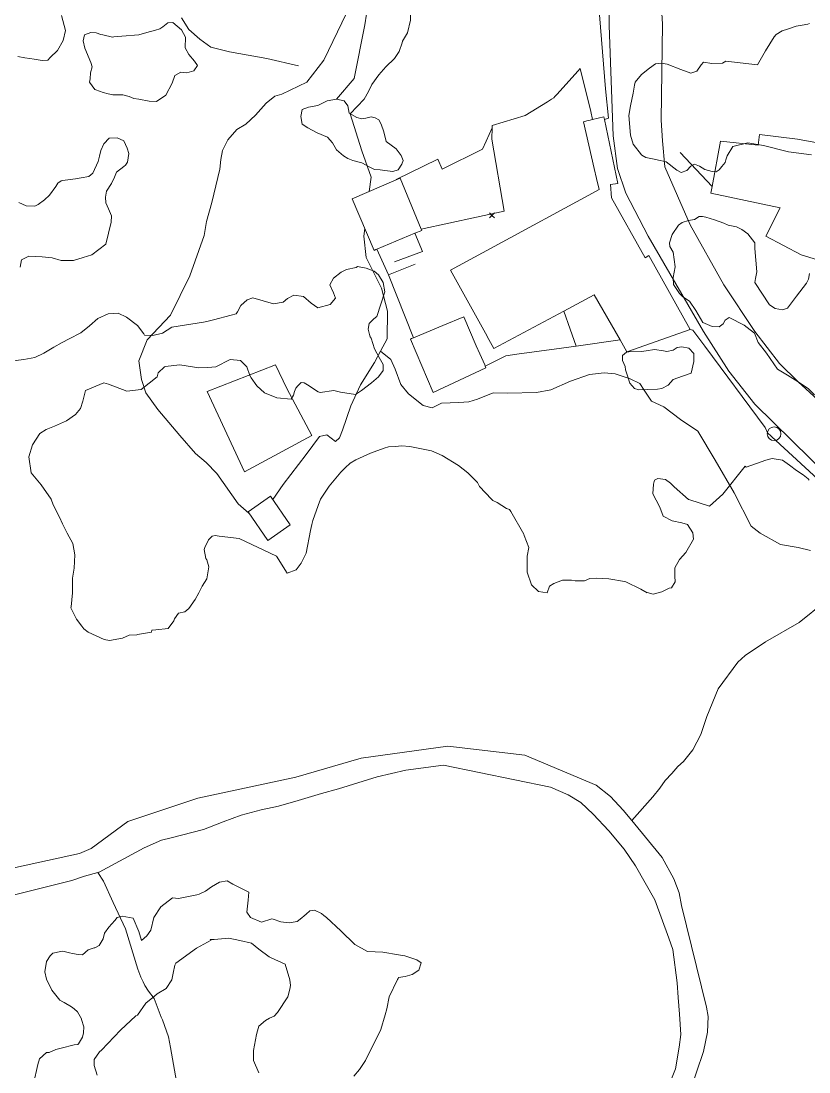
# Model space of a CAD drawing. Header units: metres. Extents: x 4652992 to 4879070, y 2074171 to 2309877.
# Drawn here: x 4654315.3 to 4654403.7, y 2307623.4 to 2307741.4 of the extents above; entities that cross this region are included whole.
import ezdxf

# ---------------------------------------------------------------- set-up
doc = ezdxf.new("R2010")
doc.units = ezdxf.units.M
doc.header["$MEASUREMENT"] = 0
doc.linetypes.add('DGN Style 3', pattern=[92.779933, 66.271381, -26.508552])
doc.layers.get('0').update_dxf_attribs({"color": 4, "lineweight": 0})
for name, color, linetype, lineweight in [('Level 1', 2, 'Continuous', 0), ('Level 18', 5, 'Continuous', 0), ('Level 2', 6, 'Continuous', 0), ('Level 20', 30, 'DGN Style 3', 0), ('Level 30', 5, 'Continuous', 0), ('Level 35', 4, 'Continuous', 0), ('Level 37', 3, 'Continuous', 0), ('Level 38', 3, 'Continuous', 0), ('Level 40', 1, 'Continuous', 0), ('Level 61', 4, 'Continuous', 0), ('Level 62', 4, 'Continuous', 0), ('Level 63', 3, 'Continuous', 0)]:
    doc.layers.add(name, color=color, linetype=linetype, lineweight=lineweight)

# ---------------------------------------------------------------- blocks, each defined once
blk = doc.blocks.new('POSTE')
at = {"color": 0, "linetype": 'ByBlock', "lineweight": -2}
blk.add_circle((0, 0), 0.770001, dxfattribs=at)
blk = doc.blocks.new('COTA')
at = {"color": 0, "linetype": 'ByBlock', "lineweight": -2, "ltscale": 10}
for p, q in [((0, 0), (-1.419522, -1.408457)), ((-1.408457, 1.419522), (0, 0)), ((1.419522, 1.408457), (0, 0)), ((0, 0), (1.408457, -1.419522))]:
    blk.add_line(p, q, dxfattribs=at)

msp = doc.modelspace()

# ---------------------------------------------------------------- linework, layer by layer
at = {"layer": 'Level 1'}
for points in [[(4654346.421694, 2307736.386294, 1346), (4654342.890322, 2307737.212282, 1344), (4654338.684695, 2307737.951113, 1342), (4654336.621279, 2307738.457278, 1341), (4654335.371096, 2307739.38373, 1340), (4654334.147097, 2307740.458132, 1339), (4654333.319521, 2307741.777285, 1338)], [(4654408.440493, 2307678.58948, 1356), (4654405.497683, 2307676.221133, 1353), (4654402.606325, 2307673.887087, 1350), (4654398.81708, 2307671.721926, 1347), (4654396.553896, 2307670.206911, 1345), (4654395.727297, 2307669.438113, 1344), (4654393.50049, 2307666.451906, 1341), (4654392.2475, 2307663.335879, 1338), (4654391.559084, 2307661.312685, 1336), (4654390.668886, 2307659.58771, 1334), (4654389.624087, 2307658.307314, 1332), (4654388.998904, 2307657.73749, 1331), (4654388.307131, 2307656.942873, 1330), (4654387.562929, 2307656.15729, 1329), (4654386.982912, 2307655.293886, 1328), (4654386.189699, 2307654.343508, 1327), (4654383.829321, 2307651.684764, 1326.209029)], [(4654333.101931, 2307620.47748, 1331.7862), (4654332.092287, 2307626.178896, 1331), (4654331.844118, 2307627.377505, 1330.75), (4654331.196718, 2307629.306277, 1330.56), (4654331.024721, 2307629.614321, 1330.56), (4654330.234499, 2307631.687929, 1330), (4654329.616518, 2307632.528933, 1329.92), (4654329.189699, 2307633.161318, 1329.76), (4654329.017275, 2307633.5553, 1329.58), (4654328.746279, 2307634.105898, 1329.48), (4654328.418886, 2307634.98511, 1329.35), (4654327.030703, 2307639.50989, 1328), (4654325.665102, 2307642.455508, 1327), (4654324.5553, 2307644.860903, 1326), (4654323.943667, 2307645.846687, 1325.6)]]:
    msp.add_polyline3d(points, dxfattribs=at)
at = {"layer": 'Level 18', "color": 30}
for points in [[(4654411.781413, 2307684.534302, 1361.727167), (4654401.813972, 2307694.302066, 1363.032879), (4654397.645828, 2307698.389508, 1363.471337), (4654394.720995, 2307702.114813, 1363.825512), (4654391.889681, 2307706.543098, 1364.301275), (4654385.670874, 2307717.253401, 1365.251061), (4654383.158167, 2307722.095009, 1365.598655), (4654382.216621, 2307724.865265, 1365.76835), (4654381.730508, 2307728.536168, 1365.909897), (4654381.286425, 2307740.918484, 1366.299183), (4654381.098231, 2307752.574391, 1366.450584), (4654380.070855, 2307759.18676, 1366.632062), (4654378.947873, 2307771.331122, 1366.891415), (4654378.676883, 2307777.801991, 1367.104785), (4654378.81658, 2307780.017333, 1367.174217), (4654379.366405, 2307782.412783, 1367.112539), (4654380.522936, 2307785.43402, 1367.060726), (4654388.250122, 2307801.584107, 1367.008522)], [(4654411.659298, 2307692.517982, 1362.3058), (4654402.501178, 2307700.889662, 1363.1878), (4654400.412581, 2307702.955491, 1363.4037), (4654397.64441, 2307706.566718, 1363.8634), (4654394.154417, 2307711.806188, 1364.5721), (4654390.374951, 2307718.519516, 1364.8774), (4654387.524513, 2307725.026567, 1365.3591), (4654387.255037, 2307727.9584, 1365.7441), (4654387.115244, 2307730.259193, 1365.8001), (4654387.2847, 2307741.0745, 1366.8023), (4654386.534776, 2307752.979247, 1366.48), (4654386.421, 2307754.7854, 1366.647), (4654386.374319, 2307755.396276, 1366.6827), (4654386.0283, 2307759.9243, 1366.8789), (4654384.9363, 2307771.7331, 1366.8331), (4654384.6848, 2307777.7385, 1366.7774), (4654384.7739, 2307779.1517, 1366.8024), (4654385.1202, 2307780.6606, 1366.7946), (4654386.0381, 2307783.0583, 1366.812), (4654393.6866, 2307799.7159, 1367.0541), (4654394.3307, 2307801.5841, 1367.1125)]]:
    msp.add_polyline3d(points, dxfattribs=at)
at = {"layer": 'Level 2'}
for points in [[(4654309.885073, 2307645.364077, 1325.4016), (4654321.868716, 2307647.983523, 1325.6), (4654323.177675, 2307648.511111, 1325.6), (4654327.289492, 2307651.569887, 1325.6), (4654335.160525, 2307654.16553, 1325.62), (4654346.133303, 2307656.554323, 1325.773), (4654353.471316, 2307658.663882, 1325.84), (4654363.176089, 2307660.020693, 1326), (4654371.81592, 2307658.997683, 1326.1257), (4654379.817873, 2307655.646731, 1326.178), (4654381.424319, 2307654.384096, 1326.178), (4654382.87488, 2307652.845705, 1326.178), (4654383.829321, 2307651.684764, 1326.209), (4654387.242678, 2307647.5329, 1326.32), (4654388.540896, 2307645.12372, 1326.32), (4654389.13489, 2307643.547732, 1326.32), (4654389.400881, 2307642.120302, 1326.32), (4654392.204104, 2307630.721682, 1326.6654), (4654392.376528, 2307629.686281, 1326.6654), (4654392.323488, 2307627.92969, 1326.6654), (4654391.880495, 2307625.739504, 1326.6654), (4654390.289919, 2307621.087282, 1326.9016)], [(4654387.999697, 2307621.915285, 1326.74), (4654388.725527, 2307623.791323, 1326.72), (4654389.149294, 2307626.243105, 1326.68), (4654389.31708, 2307627.641115, 1326.66), (4654389.194277, 2307629.94031, 1326.54), (4654389.024294, 2307631.81769, 1326.5), (4654388.908877, 2307633.443117, 1326.42), (4654388.445925, 2307637.187075, 1326.32), (4654387.984133, 2307638.448916, 1326.32), (4654386.426333, 2307642.767275, 1326.24), (4654385.31708, 2307644.689089, 1326.24), (4654384.251101, 2307646.56769, 1326.24), (4654382.982729, 2307648.468691, 1326.2), (4654381.262087, 2307650.526125, 1326.18), (4654379.486086, 2307652.387514, 1326.16), (4654378.101687, 2307653.69031, 1326.16), (4654376.683291, 2307654.551516, 1326.16), (4654374.710879, 2307655.399477, 1326.16), (4654362.689516, 2307657.871096, 1326), (4654358.478884, 2307657.308901, 1325.9), (4654355.267885, 2307656.569887, 1325.84), (4654350.939089, 2307655.220522, 1325.84), (4654349.014284, 2307654.714724, 1325.84), (4654346.411074, 2307653.909731, 1325.76), (4654344.185122, 2307653.27289, 1325.7), (4654342.266299, 2307652.886477, 1325.68), (4654339.990481, 2307652.25928, 1325.62), (4654338.00049, 2307651.507693, 1325.62), (4654335.769106, 2307650.664919, 1325.6), (4654332.158083, 2307649.727907, 1325.6), (4654331.087893, 2307649.452883, 1325.6), (4654329.145083, 2307648.588686, 1325.6), (4654324.071108, 2307645.884096, 1325.6), (4654324.040532, 2307645.875121, 1325.6), (4654323.943667, 2307645.846687, 1325.6), (4654322.444704, 2307645.406679, 1325.6), (4654321.007509, 2307644.927126, 1325.6), (4654313.224489, 2307643.006533, 1325.44)]]:
    msp.add_polyline3d(points, dxfattribs=at)
at = {"layer": 'Level 20', "linetype": 'Continuous'}
for points in [[(4654354.37884, 2307722.271557, 1360.724533), (4654354.575525, 2307723.896848, 1360.357281), (4654353.540388, 2307726.840964, 1357.357281), (4654352.24731, 2307730.999954, 1351.857281), (4654353.802774, 2307732.617158, 1351.857281), (4654354.305475, 2307733.512481, 1351.857281), (4654354.647125, 2307734.288998, 1351.857281), (4654355.46674, 2307735.359096, 1351.857281), (4654356.2391, 2307736.277761, 1351.857281), (4654357.226909, 2307737.185086, 1351.857281), (4654357.737552, 2307738.000036, 1351.857281), (4654358.063795, 2307738.939788, 1351.857281), (4654358.108864, 2307739.161819, 1351.857281), (4654358.648998, 2307740.097937, 1351.857281), (4654358.99456, 2307741.51882, 1351.857281), (4654359.079809, 2307744.382767, 1350.857281), (4654358.796536, 2307746.894327, 1350.857281), (4654357.955724, 2307748.270517, 1350.857281)], [(4654340.884561, 2307686.177869, 1351.357281), (4654339.681084, 2307687.197656, 1351.357281), (4654337.267949, 2307690.623484, 1351.357281), (4654336.073339, 2307691.860599, 1351.357281), (4654334.902219, 2307692.8584, 1350.857281), (4654333.108873, 2307694.902738, 1350.357281), (4654330.642178, 2307697.802415, 1349.357281), (4654329.32685, 2307699.66432, 1348.857281), (4654328.826774, 2307701.177898, 1348.357281), (4654328.528595, 2307703.26684, 1347.357281), (4654329.459719, 2307705.632802, 1346.857281), (4654332.076163, 2307708.38754, 1346.857281), (4654334.238407, 2307712.813899, 1347.357281), (4654335.875449, 2307717.330267, 1347.357281), (4654336.122447, 2307718.886886, 1347.357281), (4654336.725955, 2307721.051037, 1347.357281), (4654337.629121, 2307724.779266, 1347.857281), (4654337.741505, 2307725.861486, 1347.857281), (4654337.916182, 2307726.868573, 1347.857281), (4654338.516994, 2307728.072769, 1347.857281), (4654339.509727, 2307729.215068, 1347.857281), (4654340.549646, 2307729.835877, 1347.857281), (4654341.599656, 2307730.857204, 1347.857281), (4654342.802087, 2307732.179515, 1347.357281), (4654343.788075, 2307732.975876, 1347.357281), (4654344.554277, 2307733.180253, 1347.357281), (4654347.377982, 2307734.532023, 1347.357281), (4654349.282049, 2307737.0181, 1347.357281), (4654351.819708, 2307742.305656, 1347.857281)], [(4654343.545973, 2307687.686254, 1353.296595), (4654344.736591, 2307689.400927, 1354.357281), (4654347.282679, 2307692.754697, 1355.857281), (4654348.801267, 2307694.759925, 1356.857281), (4654349.616839, 2307694.969977, 1357.857281), (4654350.572133, 2307694.200742, 1357.857281), (4654351.046536, 2307694.636653, 1357.857281), (4654351.363754, 2307695.489719, 1357.857281), (4654352.300371, 2307698.225936, 1358.857281), (4654353.401186, 2307700.58475, 1359.857281), (4654354.96244, 2307703.084843, 1360.857281), (4654355.636692, 2307704.343355, 1361.569827), (4654356.381828, 2307705.734173, 1362.357281), (4654356.433084, 2307708.839646, 1362.357281), (4654355.754151, 2307711.419455, 1362.357281), (4654354.015809, 2307714.862691, 1362.357281), (4654353.772185, 2307717.25852, 1361.857281), (4654353.87414, 2307718.101018, 1361.66691)], [(4654355.636692, 2307704.343355, 1361.569827), (4654356.778332, 2307703.410711, 1361.857281), (4654357.276637, 2307702.337714, 1361.857281), (4654357.905181, 2307700.622055, 1361.857281), (4654358.766112, 2307699.574053, 1361.857281), (4654360.420538, 2307698.270432, 1361.857281), (4654361.439031, 2307698.002428, 1361.857281), (4654362.483741, 2307698.508189, 1361.857281), (4654364.406594, 2307698.606299, 1361.357281), (4654365.557602, 2307698.669095, 1361.357281), (4654366.52756, 2307698.962857, 1361.357281), (4654368.286264, 2307699.679697, 1360.857281), (4654369.900956, 2307699.617719, 1360.857281), (4654373.13389, 2307699.716864, 1360.357281), (4654374.756368, 2307700.011194, 1360.357281), (4654376.937128, 2307700.974609, 1360.357281), (4654379.073695, 2307701.719186, 1360.357281), (4654380.73979, 2307701.907238, 1360.357281), (4654381.954579, 2307701.795087, 1360.357281), (4654383.627432, 2307701.230975, 1359.357281), (4654384.73041, 2307700.718037, 1359.357281), (4654385.231116, 2307699.967041, 1359.357281), (4654386.025956, 2307698.734118, 1359.357281), (4654387.429827, 2307698.096045, 1359.357281), (4654389.299723, 2307696.6736, 1358.357281), (4654391.22583, 2307695.376666, 1358.357281), (4654393.162267, 2307692.101937, 1356.857281), (4654395.303496, 2307688.440651, 1356.857281), (4654397.230899, 2307684.691013, 1356.857281), (4654398.224199, 2307683.93747, 1356.857281), (4654400.51941, 2307682.662894, 1356.857281), (4654402.507312, 2307682.299154, 1356.857281), (4654403.878631, 2307681.960342, 1356.857281)]]:
    msp.add_polyline3d(points, dxfattribs=at)
at = {"layer": 'Level 30', "color": 1, "flags": 128}
for points, elevation in [([(4654355.13017, 2307715.749092), (4654354.916066, 2307715.659337), (4654352.450854, 2307721.436389), (4654357.379645, 2307723.571451), (4654357.379672, 2307723.571463), (4654357.836183, 2307723.769216), (4654359.15422, 2307720.591944), (4654360.211688, 2307718.042802), (4654360.247862, 2307717.955603), (4654360.269458, 2307717.903542), (4654359.506563, 2307717.583727), (4654355.217273, 2307715.785606), (4654355.13017, 2307715.749092)], 1366.429266), ([(4654345.51817, 2307684.846484), (4654343.016028, 2307683.108766), (4654340.783029, 2307686.324065), (4654343.285171, 2307688.061783), (4654345.51817, 2307684.846484)], 1354.8573)]:
    msp.add_lwpolyline(points, dxfattribs=dict(at, elevation=elevation))
at = {"layer": 'Level 30', "color": 1}
for points in [[(4654381.548552, 2307721.571335, 1369.429266), (4654385.330455, 2307714.820637, 1369.429266), (4654385.722008, 2307715.08665, 1369.429266), (4654390.363418, 2307706.782692, 1368.930139), (4654390.371541, 2307706.76816, 1368.929266), (4654383.257791, 2307704.284791, 1368.929266), (4654382.505222, 2307705.60814, 1368.981047), (4654379.624366, 2307710.673954, 1369.179266), (4654376.214652, 2307708.849075, 1369.179266), (4654368.365504, 2307704.648212, 1369.179266), (4654367.617664, 2307706.001, 1369.179266), (4654367.602196, 2307706.028981, 1369.179266), (4654363.495715, 2307713.457302, 1369.179266), (4654363.495748, 2307713.45732, 1369.179267), (4654367.97456, 2307715.885066, 1369.313684), (4654379.826372, 2307722.309359, 1369.669376), (4654380.155884, 2307722.487971, 1369.679266), (4654380.1559, 2307722.48798, 1369.679266), (4654379.876134, 2307723.71959, 1369.638818), (4654379.875649, 2307723.721727, 1369.638749), (4654379.616653, 2307724.861903, 1369.601304), (4654378.426709, 2307730.100384, 1369.429266), (4654378.426732, 2307730.100389, 1369.429266), (4654378.799471, 2307730.193444, 1369.429266), (4654379.170989, 2307730.286194, 1369.429266), (4654379.272224, 2307730.311467, 1369.429266), (4654379.427367, 2307730.350199, 1369.429266), (4654380.67989, 2307730.662892, 1369.429266), (4654380.748094, 2307730.33553, 1369.429266), (4654382.243774, 2307723.156634, 1369.429266), (4654381.435005, 2307723.055533, 1369.429266), (4654381.548552, 2307721.571335, 1369.429266)], [(4654405.056832, 2307727.675412, 1372.432691), (4654404.592231, 2307724.38259, 1373.833377), (4654406.831592, 2307724.151886, 1372.432691), (4654406.958157, 2307721.992954, 1372.432691), (4654408.087585, 2307721.918688, 1372.432691), (4654407.64954, 2307715.77661, 1371.732349), (4654406.608632, 2307714.000078, 1371.732349), (4654402.843196, 2307715.157717, 1371.732349), (4654398.854992, 2307717.247366, 1371.732349), (4654400.488721, 2307720.450645, 1373.133034), (4654392.701153, 2307722.077847, 1372.432691), (4654392.842291, 2307722.833183, 1372.432691), (4654393.796037, 2307727.937391, 1372.432691), (4654397.997671, 2307727.466235, 1372.432691), (4654398.156822, 2307728.684433, 1372.432691), (4654402.433091, 2307728.155299, 1372.432691), (4654405.056832, 2307727.675412, 1372.432691)], [(4654367.467041, 2307702.484432, 1368.429266), (4654361.54098, 2307699.71627, 1367.429266), (4654358.987326, 2307705.714374, 1367.429266), (4654359.11735, 2307705.768362, 1367.450986), (4654359.331849, 2307705.857427, 1367.486816), (4654362.640944, 2307707.23143, 1368.03958), (4654364.973781, 2307708.200071, 1368.429266), (4654366.385172, 2307704.964547, 1368.429266), (4654366.791559, 2307704.03293, 1368.429266), (4654367.327917, 2307702.803364, 1368.429266), (4654367.38791, 2307702.665834, 1368.429266), (4654367.388194, 2307702.665182, 1368.429266), (4654367.393769, 2307702.652402, 1368.429266), (4654367.467041, 2307702.484432, 1368.429266)]]:
    msp.add_polyline3d(points, dxfattribs=at)
at = {"layer": 'Level 35'}
msp.add_line((4654392.842291, 2307722.833183, 1370.818287), (4654389.244648, 2307726.666733, 1370.56), dxfattribs=at)
at = {"layer": 'Level 35', "extrusion": (-0.0684071569952364, -0.0284071019561851, 0.9972529756437332), "elevation": -382584.89314, "flags": 128}
msp.add_lwpolyline([(-346254.316293, 5169364.09361), (-346254.18115, 5169367.468753), (-346256.409146, 5169367.468753)], dxfattribs=at)
at = {"layer": 'Level 35', "flags": 128}
for points, elevation in [([(4654359.331849, 2307705.857427), (4654356.531401, 2307712.912419), (4654356.531418, 2307712.912425), (4654359.528279, 2307714.121929)], 1366.179266), ([(4654382.505222, 2307705.60814), (4654377.58741, 2307704.927766), (4654377.587394, 2307704.927764), (4654375.957788, 2307704.70231), (4654370.931671, 2307704.006952), (4654369.703545, 2307703.837042), (4654369.703521, 2307703.837039), (4654367.393773, 2307702.652404), (4654367.393769, 2307702.652402)], 1365.929266)]:
    msp.add_lwpolyline(points, dxfattribs=dict(at, elevation=elevation))
at = {"layer": 'Level 35'}
msp.add_polyline3d([(4654360.211688, 2307718.042802, 1366.207974), (4654360.211711, 2307718.042807, 1366.207977), (4654369.524749, 2307720.06194, 1367.179266), (4654368.110371, 2307728.161807, 1366.929266), (4654368.14778, 2307729.414512, 1366.929266), (4654368.147784, 2307729.414647, 1366.929266), (4654368.152766, 2307729.581486, 1366.929266), (4654368.156125, 2307729.693963, 1366.929266), (4654368.156126, 2307729.693996, 1366.929266), (4654371.881787, 2307730.799603, 1366.929266), (4654374.364613, 2307732.343792, 1367.123512), (4654374.836031, 2307732.63699, 1367.160394), (4654375.077255, 2307732.787018, 1367.179266), (4654375.07728, 2307732.787046, 1367.179277), (4654375.19307, 2307732.915712, 1367.227952), (4654375.212352, 2307732.937138, 1367.236058), (4654375.323549, 2307733.060701, 1367.282803), (4654375.412035, 2307733.159027, 1367.32), (4654377.800172, 2307735.812736, 1368.323919), (4654377.989787, 2307736.023437, 1368.403629), (4654378.050747, 2307736.091176, 1368.429256), (4654378.050772, 2307736.091204, 1368.429266), (4654379.214052, 2307731.239817, 1368.801235), (4654379.427356, 2307730.350246, 1368.869441), (4654379.427367, 2307730.350199, 1368.869444)], dxfattribs=at)
at = {"layer": 'Level 37'}
for points in [[(4654350.719743, 2307732.646542, 1351.8624), (4654352.679703, 2307734.968279, 1351.8624), (4654353.862864, 2307740.972952, 1350.9624), (4654354.436105, 2307744.610379, 1350.5624), (4654353.292347, 2307748.659387, 1350.8624), (4654353.048906, 2307753.647071, 1351.9624), (4654352.82482, 2307759.001394, 1353.2624), (4654352.922972, 2307767.077892, 1352.9624), (4654352.013634, 2307770.423436, 1352.9624), (4654349.670758, 2307776.476608, 1354.3624), (4654346.695481, 2307783.920607, 1355.3624), (4654344.708614, 2307788.000975, 1355.1624), (4654342.865265, 2307792.24554, 1354.7624), (4654335.275842, 2307794.579638, 1351.7624), (4654331.819073, 2307795.498065, 1350.6853)], [(4654380.748094, 2307730.33553, 1368.662391), (4654381.216606, 2307730.48899, 1368.662391), (4654380.884955, 2307733.778581, 1368.4293), (4654380.218564, 2307742.11059, 1367.9293), (4654380.417386, 2307751.794879, 1368.6793), (4654379.881268, 2307755.474685, 1368.6793), (4654378.806524, 2307760.167445, 1368.9293), (4654377.591585, 2307770.744849, 1369.9293), (4654377.489113, 2307779.786191, 1369.1793), (4654377.865941, 2307781.335891, 1369.1793), (4654378.341701, 2307783.375512, 1369.1793), (4654375.457455, 2307786.228339, 1366.6793), (4654373.576459, 2307788.008904, 1364.9293), (4654370.873108, 2307790.705872, 1360.7427)], [(4654345.14032, 2307700.168198, 1357.8573), (4654347.939888, 2307694.886777, 1357.8573), (4654340.367897, 2307690.814412, 1353.8573), (4654336.178394, 2307699.816873, 1353.8573), (4654343.855103, 2307702.826882, 1357.412219), (4654345.14032, 2307700.168198, 1357.8573)], [(4654398.772948, 2307695.78763, 1366.3358), (4654399.036159, 2307695.196625, 1364.6358), (4654406.070453, 2307688.698947, 1364.6358), (4654410.313223, 2307684.730202, 1363.8358), (4654415.31436, 2307678.713644, 1362.6358), (4654418.552236, 2307674.33692, 1362.6358), (4654432.991998, 2307648.226213, 1360.62), (4654436.905178, 2307643.803238, 1360.62), (4654443.828542, 2307638.395084, 1359.08), (4654459.182594, 2307630.00514, 1357.19), (4654472.582848, 2307621.998768, 1355.79), (4654487.187683, 2307610.613971, 1355.09), (4654496.125275, 2307603.150659, 1353.41), (4654502.297305, 2307596.370923, 1352.71), (4654503.485656, 2307589.365852, 1351.66), (4654503.452986, 2307577.358469, 1350.33), (4654504.564312, 2307568.066173, 1349.56), (4654507.842443, 2307561.217478, 1349), (4654515.125244, 2307553.315911, 1347.81), (4654528.448557, 2307542.756556, 1345.92), (4654536.393071, 2307534.63485, 1344.87), (4654542.86772, 2307528.677313, 1343.759126)]]:
    msp.add_polyline3d(points, dxfattribs=at)
at = {"layer": 'Level 38'}
msp.add_polyline3d([(4654390.363418, 2307706.782692, 1366.966358), (4654390.692884, 2307706.712886, 1366.935774), (4654392.03289, 2307704.916177, 1366.935774), (4654398.772948, 2307695.78763, 1366.335774)], dxfattribs=at)
at = {"layer": 'Level 40', "color": 3}
for points in [[(4654319.86503, 2307742.015325, 1337.6853), (4654320.310339, 2307740.33287, 1337.6853), (4654320.024493, 2307739.232348, 1337.1853), (4654319.396151, 2307738.092551, 1337.1853), (4654318.566853, 2307737.299429, 1336.1853), (4654318.314617, 2307736.994717, 1336.1853), (4654317.682638, 2307736.983953, 1336.1853), (4654316.787957, 2307737.13308, 1336.1853), (4654316.318959, 2307737.212531, 1336.1853), (4654315.738444, 2307737.287092, 1335.6853), (4654314.938871, 2307737.415979, 1335.6853)], [(4654323.117648, 2307735.593368, 1341.0358), (4654323.277162, 2307736.247186, 1340.6645), (4654323.139741, 2307736.768753, 1340.44), (4654322.484502, 2307738.36793, 1339.24), (4654322.293686, 2307739.19089, 1339.24), (4654322.425601, 2307739.842466, 1339.24), (4654323.161669, 2307740.123859, 1339.24), (4654323.759598, 2307740.076019, 1339.24), (4654324.261048, 2307739.904704, 1339.24), (4654324.477157, 2307739.853959, 1339.4384), (4654325.568259, 2307739.597755, 1340.44), (4654325.731139, 2307739.613493, 1340.6835), (4654326.638446, 2307739.701159, 1342.04), (4654328.53105, 2307739.87207, 1342.84), (4654329.438771, 2307740.124446, 1343.24), (4654330.383139, 2307740.397662, 1343.24), (4654330.885383, 2307740.545661, 1343.24), (4654331.220124, 2307740.741173, 1344.5358), (4654331.764766, 2307741.213981, 1344.5358), (4654332.332818, 2307741.226489, 1344.5358), (4654333.301802, 2307740.426367, 1344.5358), (4654333.777638, 2307739.598277, 1344.5358), (4654333.720695, 2307738.387507, 1344.5358), (4654334.123636, 2307737.635505, 1344.5358), (4654334.76863, 2307736.911656, 1344.5358), (4654335.09972, 2307736.414837, 1344.5358), (4654334.7036, 2307735.826034, 1344.5358), (4654333.92689, 2307735.595508, 1344.5358), (4654333.257205, 2307735.681138, 1344.5358), (4654332.565627, 2307735.307952, 1344.5358), (4654332.255362, 2307734.444726, 1344.5358), (4654331.542526, 2307733.096474, 1344.5358), (4654330.502123, 2307732.383307, 1344.5358), (4654329.695968, 2307732.417668, 1344.5358), (4654328.528083, 2307732.641408, 1344.5358), (4654327.971835, 2307732.713508, 1344.5358), (4654327.717841, 2307732.825648, 1343.5358), (4654327.449731, 2307732.948686, 1343.5358), (4654326.742667, 2307733.137578, 1343.0358), (4654325.924206, 2307733.121898, 1343.0358), (4654325.627684, 2307733.120031, 1343.0358), (4654325.101187, 2307733.230147, 1342.0358), (4654324.53351, 2307733.386136, 1342.0358), (4654323.708365, 2307733.694707, 1342.0358), (4654323.590447, 2307733.718215, 1342.0358), (4654322.984237, 2307734.556433, 1341.0358), (4654323.05909, 2307734.926182, 1341.0358), (4654323.117648, 2307735.593368, 1341.0358)], [(4654403.984285, 2307726.401595, 1386.0366), (4654401.42188, 2307726.736835, 1384.84), (4654398.608447, 2307727.433691, 1382.04), (4654396.839662, 2307727.724589, 1379.64), (4654395.161829, 2307727.305518, 1378.04), (4654394.527917, 2307726.280423, 1378.04), (4654394.388326, 2307725.835365, 1378.04), (4654394.288722, 2307725.517799, 1378.04), (4654393.943077, 2307725.07492, 1378.04), (4654393.613959, 2307724.714037, 1378.04), (4654393.277106, 2307724.481717, 1378.04), (4654392.860589, 2307724.525586, 1378.0354), (4654392.032222, 2307724.735436, 1378.0354), (4654391.406673, 2307725.119726, 1378.0354), (4654390.843484, 2307725.353845, 1378.0354), (4654390.439675, 2307725.128522, 1378.0354), (4654390.019379, 2307724.617013, 1378.0354), (4654389.377229, 2307724.402682, 1378.0354), (4654388.870438, 2307724.650437, 1378.0354), (4654387.665721, 2307725.583778, 1378.0354), (4654387.017045, 2307725.751028, 1378.0354), (4654386.1531, 2307725.923244, 1378.0354), (4654385.419999, 2307726.094896, 1378.0354), (4654384.940004, 2307726.347841, 1378.0354), (4654384.902865, 2307726.387415, 1378.0354), (4654383.998061, 2307727.574061, 1378.0354), (4654383.691492, 2307728.589431, 1378.0354), (4654383.486924, 2307730.784913, 1378.0354), (4654383.677851, 2307731.891101, 1378.0354), (4654383.963547, 2307733.307146, 1378.0354), (4654384.148207, 2307734.222406, 1378.0354), (4654384.211202, 2307734.534638, 1378.0354), (4654384.90062, 2307735.417076, 1378.0354), (4654385.818686, 2307736.113297, 1378.0354), (4654386.480875, 2307736.583398, 1378.0354), (4654387.175895, 2307736.68476, 1378.0354), (4654387.793775, 2307736.561606, 1378.0354), (4654389.343998, 2307735.979335, 1378.0354), (4654390.464001, 2307735.551259, 1378.0354), (4654391.116344, 2307735.787136, 1378.0354), (4654391.612311, 2307736.506121, 1378.0354), (4654391.8669, 2307736.785228, 1378.0354), (4654392.798408, 2307736.634115, 1378.0354), (4654393.984699, 2307736.680195, 1378.0354), (4654394.381725, 2307736.893072, 1378.0354), (4654397.930661, 2307736.471701, 1387.8402), (4654398.840048, 2307738.076171, 1389.2409), (4654399.77993, 2307739.629732, 1389.2409), (4654400.039031, 2307739.908893, 1389.2409), (4654400.707932, 2307740.303303, 1389.2409), (4654401.291929, 2307740.485561, 1389.2409), (4654402.258969, 2307740.829466, 1389.2409), (4654402.945135, 2307740.931647, 1389.2409), (4654403.561087, 2307741.045801, 1389.2409), (4654403.756453, 2307741.13902, 1387.8402)], [(4654351.501051, 2307726.274061, 1361.64), (4654350.709142, 2307726.942844, 1360.04), (4654350.242802, 2307727.734208, 1358.44), (4654349.68036, 2307728.386266, 1357.64), (4654348.518942, 2307728.839274, 1356.44), (4654347.468155, 2307729.407806, 1354.84), (4654346.839706, 2307729.823277, 1354.44), (4654346.708876, 2307730.688917, 1354.44), (4654346.864615, 2307731.459251, 1354.44), (4654347.570901, 2307731.73822, 1354.44), (4654348.600495, 2307731.914574, 1354.44), (4654349.646552, 2307732.440941, 1354.84), (4654350.719743, 2307732.646542, 1354.84), (4654351.557094, 2307732.441482, 1354.84), (4654351.974004, 2307731.902284, 1356.04), (4654352.116475, 2307731.063032, 1356.84), (4654352.964636, 2307730.591934, 1358.04), (4654353.542537, 2307730.438747, 1358.04), (4654354.011014, 2307730.4973, 1358.04), (4654354.574787, 2307730.650812, 1358.04), (4654355.050327, 2307730.556015, 1358.04), (4654355.459775, 2307730.322452, 1358.04), (4654355.700457, 2307729.818645, 1358.04), (4654356.007071, 2307728.973638, 1358.44), (4654356.284455, 2307727.88376, 1359.24), (4654357.381446, 2307727.068123, 1361.64), (4654357.948454, 2307726.312259, 1361.64), (4654358.173364, 2307725.738025, 1361.64), (4654358.019753, 2307725.352687, 1361.64), (4654357.625315, 2307724.712831, 1361.64), (4654357.020342, 2307724.53091, 1361.64), (4654356.131705, 2307724.632432, 1361.64), (4654355.614559, 2307724.697712, 1361.64), (4654354.980824, 2307724.748418, 1361.64), (4654354.427578, 2307725.009973, 1361.64), (4654353.53958, 2307725.489523, 1361.64), (4654352.534685, 2307725.765483, 1361.64), (4654351.974106, 2307725.990681, 1361.64), (4654351.501051, 2307726.274061, 1361.64)], [(4654315.074881, 2307721.034745, 1343.1853), (4654315.898543, 2307720.653926, 1343.1853), (4654316.854105, 2307720.627711, 1343.1853), (4654317.242772, 2307720.795999, 1344.1853), (4654317.936261, 2307721.35105, 1344.1853), (4654318.495275, 2307721.87461, 1345.1853), (4654319.201953, 2307722.839068, 1345.1853), (4654319.428426, 2307723.197, 1345.1853), (4654319.804978, 2307723.471813, 1345.1853), (4654319.951386, 2307723.497998, 1345.1853), (4654321.418269, 2307723.690712, 1345.1853), (4654322.053561, 2307723.817772, 1344.6853), (4654322.920961, 2307723.965679, 1344.6853), (4654323.356315, 2307724.33352, 1343.6853), (4654323.98272, 2307725.638673, 1343.6853), (4654324.102771, 2307726.231771, 1343.6853), (4654324.268788, 2307726.855858, 1343.6853), (4654324.586521, 2307727.61695, 1343.6853), (4654325.216258, 2307728.251702, 1343.6853), (4654326.094807, 2307728.307676, 1343.6853), (4654326.834029, 2307727.974629, 1343.6853), (4654327.216279, 2307727.123002, 1343.6853), (4654327.404444, 2307726.525122, 1343.6853), (4654327.243481, 2307725.568641, 1343.6853), (4654327.02677, 2307725.221234, 1343.6853), (4654326.830413, 2307725.087066, 1343.6853), (4654326.039227, 2307724.450029, 1343.6853), (4654325.787312, 2307723.897801, 1343.6853), (4654325.475329, 2307723.177466, 1343.6853), (4654324.903069, 2307722.321577, 1343.6853), (4654324.775315, 2307721.627984, 1343.6853), (4654324.834778, 2307720.984138, 1344.04), (4654325.12133, 2307720.309672, 1344.04), (4654325.460414, 2307719.523625, 1344.04), (4654325.427064, 2307718.811819, 1344.04), (4654324.814564, 2307716.343651, 1344.84), (4654323.248835, 2307715.165025, 1344.84), (4654322.301674, 2307714.856928, 1344.84), (4654321.184296, 2307714.527549, 1344.84), (4654319.801699, 2307714.527136, 1344.84), (4654318.813247, 2307714.834658, 1344.84), (4654317.675508, 2307714.951075, 1344.84), (4654316.197349, 2307715.024934, 1344.84), (4654315.375321, 2307714.594788, 1344.84), (4654315.205478, 2307713.781928, 1343.3186)], [(4654404.313993, 2307699.431493, 1370.04), (4654403.640782, 2307700.118179, 1370.04), (4654403.145698, 2307700.458036, 1370.04), (4654402.50658, 2307700.896767, 1370.04), (4654401.303251, 2307701.641517, 1370.2466), (4654400.176931, 2307702.338605, 1370.44), (4654398.952327, 2307704.12873, 1370.44), (4654398.010688, 2307705.31027, 1370.44), (4654397.600685, 2307706.385787, 1370.44), (4654396.77814, 2307707.010434, 1370.44), (4654396.417725, 2307707.284135, 1370.44), (4654394.759021, 2307708.141265, 1370.6562), (4654394.307854, 2307707.834517, 1371.7323), (4654394.081052, 2307707.43522, 1371.7323), (4654393.638721, 2307707.091386, 1371.7323), (4654392.835237, 2307707.129159, 1371.7323), (4654391.784826, 2307707.577412, 1371.7323), (4654391.018807, 2307708.924361, 1371.7323), (4654390.295458, 2307709.948313, 1371.7323), (4654389.55808, 2307710.440571, 1371.7323), (4654389.165153, 2307710.81062, 1371.7323), (4654388.504875, 2307711.825435, 1371.7323), (4654388.462191, 2307712.630066, 1371.7323), (4654388.681818, 2307713.805179, 1371.7323), (4654388.481191, 2307715.470276, 1371.7323), (4654388.10107, 2307716.103071, 1371.7323), (4654388.046717, 2307716.499177, 1371.7323), (4654388.364179, 2307717.46027, 1371.7323), (4654389.077822, 2307718.492199, 1371.7323), (4654389.462891, 2307718.807323, 1371.7323), (4654390.204116, 2307719.00121, 1371.7323), (4654390.845409, 2307719.144854, 1371.7323), (4654391.384313, 2307719.477115, 1371.7323), (4654391.744213, 2307719.457617, 1371.7323), (4654392.122382, 2307719.392795, 1371.7323), (4654392.626057, 2307719.229575, 1372.4327), (4654393.112499, 2307719.105162, 1373.133), (4654394.162916, 2307718.707668, 1373.133), (4654394.621671, 2307718.490819, 1373.133), (4654395.566546, 2307718.294392, 1373.133), (4654396.15516, 2307717.997022, 1373.133), (4654396.838849, 2307717.509911, 1373.133), (4654397.615078, 2307716.51468, 1373.133), (4654397.615998, 2307715.861548, 1373.133), (4654397.839265, 2307713.263401, 1373.133), (4654397.686046, 2307712.503022, 1373.133), (4654397.615524, 2307712.066285, 1374.5337), (4654399.291946, 2307709.54107, 1374.5337), (4654399.900758, 2307709.14531, 1375.2341), (4654400.744992, 2307708.981074, 1375.9344), (4654401.278703, 2307709.170006, 1375.9344), (4654402.296073, 2307710.52562, 1375.9344), (4654403.42406, 2307711.973653, 1375.9344), (4654403.632099, 2307712.424097, 1375.9344), (4654403.765054, 2307713.08425, 1377.3351)], [(4654314.172632, 2307703.210259, 1347.1853), (4654315.635948, 2307703.431279, 1347.1853), (4654316.86989, 2307703.650256, 1347.6853), (4654317.883018, 2307704.136806, 1349.1853), (4654319.005372, 2307704.786845, 1349.1853), (4654319.911771, 2307705.32524, 1349.1853), (4654320.723317, 2307705.735504, 1350.1853), (4654322.027494, 2307706.416348, 1350.1853), (4654322.99062, 2307707.186674, 1350.6853), (4654323.941212, 2307708.015461, 1351.6853), (4654325.074755, 2307708.531595, 1351.6853), (4654326.199987, 2307708.623105, 1351.6853), (4654327.147644, 2307708.172704, 1351.6853), (4654328.367794, 2307707.22951, 1351.6853), (4654329.093357, 2307706.290245, 1351.6853), (4654329.169355, 2307706.163471, 1352.44), (4654330.086604, 2307706.10703, 1352.44), (4654331.192128, 2307706.368369, 1352.44), (4654332.247809, 2307707.033816, 1352.44), (4654335.764448, 2307707.603751, 1354.5975), (4654336.159671, 2307707.667804, 1354.84), (4654336.919084, 2307707.86616, 1355.6713), (4654338.892246, 2307708.381543, 1357.8314), (4654339.448223, 2307708.526763, 1358.44), (4654339.588629, 2307708.771256, 1358.44), (4654339.985668, 2307709.462633, 1358.44), (4654340.6816, 2307710.106129, 1358.44), (4654341.334891, 2307710.323536, 1358.44), (4654343.634442, 2307709.644972, 1360.84), (4654344.719647, 2307709.861844, 1360.84), (4654345.187634, 2307710.245099, 1360.84), (4654345.914284, 2307710.620099, 1360.84), (4654347.015539, 2307710.487174, 1360.84), (4654347.865409, 2307709.754517, 1360.84), (4654348.58971, 2307709.230553, 1362.44), (4654349.993755, 2307709.57295, 1363.64), (4654350.589508, 2307710.282818, 1365.4759), (4654350.352222, 2307710.883658, 1365.5358), (4654349.961506, 2307711.788923, 1365.5358), (4654350.367335, 2307712.535355, 1365.5358), (4654351.242817, 2307713.200142, 1365.5358), (4654351.840043, 2307713.51454, 1365.5358), (4654352.906922, 2307713.747305, 1365.5358), (4654353.054189, 2307713.845221, 1365.5358), (4654354.033129, 2307713.650046, 1365.5358), (4654354.928882, 2307713.344178, 1365.5358), (4654355.418527, 2307712.928359, 1365.5358), (4654355.944204, 2307712.059869, 1365.5358), (4654356.105741, 2307711.016603, 1365.5358), (4654355.239131, 2307708.254509, 1365.5358), (4654354.878045, 2307707.973424, 1365.5358), (4654354.379672, 2307707.471149, 1365.5358), (4654354.257725, 2307706.822974, 1365.5358), (4654354.405255, 2307706.236722, 1366.0358), (4654354.478259, 2307705.96785, 1366.5358), (4654354.575964, 2307705.82123, 1366.5358), (4654354.965725, 2307704.599251, 1366.5358), (4654355.500049, 2307703.653055, 1366.5358), (4654355.930914, 2307702.847346, 1366.5358), (4654355.941516, 2307702.189212, 1366.5358), (4654355.413525, 2307701.45842, 1366.5358), (4654354.640996, 2307700.785958, 1366.5358), (4654353.513044, 2307699.930033, 1366.5358), (4654352.851079, 2307699.489811, 1366.5358), (4654351.151612, 2307699.765103, 1366.5358), (4654350.390596, 2307699.916849, 1366.5358), (4654348.873613, 2307699.724906, 1365.0358), (4654348.628326, 2307699.773817, 1365.0358), (4654347.436859, 2307700.57719, 1365.0358), (4654347.091023, 2307700.781092, 1365.0358), (4654346.751622, 2307700.816715, 1364.0358), (4654346.35003, 2307700.461624, 1364.0358), (4654346.124198, 2307700.208688, 1362.5358), (4654345.982979, 2307699.826647, 1362.5358), (4654345.887548, 2307699.412867, 1362.5358), (4654345.617352, 2307698.96763, 1362.5358), (4654344.020339, 2307699.094309, 1362.5358), (4654342.627726, 2307699.691595, 1362.5358), (4654341.755206, 2307700.440774, 1362.5358), (4654341.118624, 2307701.365054, 1362.5358), (4654340.969651, 2307701.619963, 1362.5358), (4654340.635228, 2307702.574765, 1361.637), (4654339.92455, 2307703.319791, 1360.44), (4654338.787761, 2307703.406472, 1358.84), (4654337.153941, 2307702.582489, 1358.44), (4654336.25683, 2307702.535322, 1357.8748), (4654335.249219, 2307702.482346, 1357.24), (4654333.825458, 2307702.717588, 1356.7046), (4654333.121919, 2307702.83383, 1356.44), (4654331.463746, 2307702.621515, 1354.9984), (4654331.405124, 2307702.596677, 1353.64), (4654330.69561, 2307701.926226, 1352.7798), (4654330.578769, 2307701.464588, 1351.6853), (4654328.793172, 2307700.043751, 1351.6853), (4654327.197186, 2307699.857475, 1351.6853), (4654325.126663, 2307700.652318, 1351.6853), (4654324.617019, 2307700.807945, 1351.6853), (4654322.547773, 2307699.91785, 1351.6853), (4654322.245208, 2307698.72436, 1348.6853), (4654321.970716, 2307697.907257, 1348.6853), (4654321.427752, 2307697.250492, 1348.1853), (4654320.407764, 2307696.526942, 1348.1853), (4654319.08349, 2307695.918583, 1348.1853), (4654318.137729, 2307695.561901, 1348.1853), (4654317.436739, 2307695.093613, 1347.1853), (4654316.582507, 2307693.844375, 1347.1853), (4654316.201172, 2307692.500781, 1347.1853), (4654316.439204, 2307690.705987, 1347.1853), (4654317.582365, 2307689.331279, 1347.1853), (4654318.683068, 2307687.746566, 1347.1853), (4654318.934064, 2307687.095807, 1347.1853), (4654319.635653, 2307685.699841, 1347.1853), (4654319.981144, 2307684.975593, 1347.1853), (4654320.505627, 2307683.918977, 1347.1853), (4654321.141319, 2307682.767233, 1347.1853), (4654321.357358, 2307681.473662, 1347.1853), (4654321.269367, 2307679.992419, 1347.1853), (4654321.074473, 2307678.854911, 1347.1853), (4654321.071315, 2307678.204119, 1347.1853), (4654321.089116, 2307677.212406, 1347.2853), (4654320.927903, 2307675.670919, 1347.2853), (4654320.900993, 2307675.53792, 1347.4853), (4654321.530002, 2307674.285936, 1347.5853), (4654322.12659, 2307673.491686, 1347.5853), (4654322.343154, 2307673.188395, 1347.8853), (4654322.832384, 2307672.816503, 1348.0853), (4654324.628218, 2307671.984719, 1348.0853), (4654325.236199, 2307671.863451, 1348.9697), (4654326.695605, 2307672.14403, 1350.7221), (4654327.449907, 2307672.481767, 1351.4224), (4654328.307027, 2307672.494474, 1352.1228), (4654328.383343, 2307672.545236, 1353.5234), (4654329.955186, 2307672.823634, 1353.5234), (4654329.995908, 2307673.042028, 1354.9241), (4654330.432394, 2307673.061719, 1355.6245), (4654331.830892, 2307673.226966, 1357.0252), (4654332.450326, 2307674.093646, 1357.0252), (4654332.525558, 2307674.313845, 1357.0252), (4654332.984943, 2307674.954174, 1357.0252), (4654333.672503, 2307675.10599, 1357.0252), (4654334.155428, 2307675.469843, 1357.0252), (4654334.847794, 2307676.470501, 1357.0252), (4654335.265667, 2307677.232223, 1357.0252), (4654335.632103, 2307677.991858, 1357.0252), (4654336.147163, 2307678.791534, 1357.0252), (4654336.393494, 2307680.134632, 1357.0252), (4654336.144948, 2307680.918593, 1357.0252), (4654336.041433, 2307681.064616, 1357.0252), (4654335.867032, 2307682.075234, 1357.0252), (4654335.917996, 2307682.327292, 1357.0252), (4654336.335579, 2307683.188091, 1357.0252), (4654336.766052, 2307683.60035, 1357.0252), (4654337.106955, 2307683.663468, 1357.0252), (4654337.548546, 2307683.575399, 1357.0252), (4654339.790712, 2307683.32454, 1358.4258), (4654343.968394, 2307681.344773, 1362.6279), (4654345.169828, 2307679.425161, 1362.6279), (4654346.192094, 2307679.823584, 1364.7289), (4654346.749389, 2307680.572264, 1364.7289), (4654347.282653, 2307681.682984, 1366.1296), (4654347.794236, 2307684.214686, 1366.1296), (4654347.933199, 2307684.903133, 1367.5303), (4654348.034552, 2307685.355468, 1367.5303), (4654348.653163, 2307687.029718, 1367.5303), (4654348.896987, 2307687.750227, 1367.5303), (4654349.882794, 2307689.194256, 1367.5303), (4654351.19328, 2307690.783974, 1367.5303), (4654351.684962, 2307691.2391, 1367.5303), (4654352.22725, 2307691.794464, 1367.5303), (4654352.865413, 2307692.15933, 1367.5303), (4654354.527419, 2307692.897025, 1367.5303), (4654356.048769, 2307693.477943, 1367.5303), (4654356.520689, 2307693.600912, 1367.5303), (4654357.305124, 2307693.638444, 1367.5303), (4654357.990258, 2307693.722881, 1367.5303), (4654358.910299, 2307693.641617, 1367.5303), (4654360.417228, 2307693.341124, 1367.5303), (4654361.350707, 2307693.154981, 1368.931), (4654362.555862, 2307692.640406, 1368.931), (4654364.380537, 2307691.518245, 1368.931), (4654365.423769, 2307690.690883, 1368.931), (4654366.515235, 2307689.608198, 1368.931), (4654366.750712, 2307689.174005, 1368.931), (4654368.096341, 2307687.750105, 1368.931), (4654368.223956, 2307687.606715, 1367.5303), (4654368.724447, 2307687.35206, 1367.5303), (4654369.771584, 2307686.689007, 1366.1296), (4654370.114903, 2307686.565029, 1365.4293), (4654370.25201, 2307686.35528, 1364.0286), (4654371.716944, 2307683.818819, 1361.9276), (4654371.751563, 2307683.667164, 1361.9276), (4654372.278865, 2307682.320171, 1361.9276), (4654372.107326, 2307681.359301, 1359.8265), (4654372.088521, 2307679.536189, 1359.8265), (4654372.590564, 2307678.112454, 1359.8265), (4654373.356693, 2307677.371781, 1359.8265), (4654374.324155, 2307677.242836, 1358.4258), (4654374.588085, 2307677.970888, 1357.7255), (4654375.073999, 2307678.266952, 1357.7255), (4654376.070759, 2307678.657617, 1357.7255), (4654377.046226, 2307678.659562, 1357.7255), (4654377.46967, 2307678.580824, 1357.7255), (4654378.505764, 2307678.587929, 1356.3248), (4654379.103482, 2307678.84121, 1354.9241), (4654379.887529, 2307678.880654, 1354.9241), (4654381.255415, 2307678.788007, 1354.9241), (4654383.012527, 2307678.503317, 1354.9241), (4654383.141711, 2307678.466963, 1355.6245), (4654384.83226, 2307677.644378, 1355.6245), (4654385.556237, 2307677.207994, 1355.6245), (4654385.544348, 2307677.278067, 1357.0252), (4654386.226858, 2307677.074253, 1357.7255), (4654387.198184, 2307677.339001, 1357.7255), (4654388.001438, 2307677.742292, 1359.8265), (4654388.299818, 2307677.799667, 1359.8265), (4654388.687255, 2307678.444582, 1359.8265), (4654388.656621, 2307679.07932, 1359.8265), (4654388.646181, 2307680.046533, 1359.8265), (4654389.163654, 2307680.954684, 1359.8265), (4654389.873243, 2307681.73429, 1359.8265), (4654390.767924, 2307683.253891, 1359.8265), (4654390.690622, 2307683.976544, 1359.8265), (4654390.087758, 2307684.883315, 1359.8265), (4654389.453477, 2307685.083344, 1359.8265), (4654388.337827, 2307685.315456, 1359.8265), (4654387.360503, 2307685.813648, 1359.8265), (4654386.960342, 2307686.82711, 1359.8265), (4654386.543524, 2307687.609601, 1359.8265), (4654386.171644, 2307688.349847, 1359.8265), (4654386.258023, 2307689.427185, 1359.8265), (4654386.359658, 2307689.885318, 1359.8265), (4654386.749707, 2307690.069022, 1359.8265), (4654387.607136, 2307689.957236, 1359.8265), (4654388.186489, 2307689.528576, 1359.8265), (4654388.595572, 2307689.139058, 1359.8265), (4654390.177047, 2307687.705994, 1359.8265), (4654390.345601, 2307687.648123, 1359.8265), (4654392.53151, 2307686.95067, 1364.7289), (4654394.041353, 2307688.312927, 1367.5303), (4654396.560266, 2307691.448148, 1367.5303), (4654396.667044, 2307691.343421, 1368.931), (4654398.863062, 2307692.117249, 1368.931), (4654399.568216, 2307692.291502, 1369.6313), (4654400.727613, 2307692.130336, 1369.6313), (4654401.522516, 2307691.551764, 1369.6313), (4654402.286488, 2307690.954658, 1369.6313), (4654403.058503, 2307690.475348, 1369.6313), (4654403.597373, 2307690.017827, 1369.6313), (4654403.72451, 2307689.886436, 1367.5303)], [(4654383.119918, 2307702.237574, 1364.04), (4654383.098408, 2307702.631842, 1366.04), (4654382.790623, 2307703.292236, 1367.24), (4654382.798297, 2307703.865836, 1367.24), (4654383.23497, 2307704.24606, 1367.24), (4654383.97591, 2307704.349945, 1367.24), (4654384.903593, 2307704.308763, 1367.24), (4654385.457553, 2307704.378039, 1367.24), (4654386.392428, 2307704.551089, 1367.24), (4654387.368423, 2307704.392441, 1367.24), (4654387.749114, 2307704.31654, 1367.24), (4654388.4624, 2307704.46188, 1367.24), (4654388.919714, 2307704.766085, 1367.24), (4654389.439055, 2307704.842259, 1367.24), (4654390.235042, 2307704.683558, 1367.24), (4654390.802055, 2307704.103238, 1367.24), (4654390.800974, 2307703.204839, 1367.24), (4654390.494724, 2307701.864018, 1367.24), (4654389.520443, 2307701.551338, 1366.44), (4654388.471832, 2307701.170487, 1364.04), (4654387.907898, 2307700.524899, 1364.04), (4654387.184403, 2307700.163795, 1364.04), (4654386.697629, 2307700.080364, 1364.04), (4654385.606054, 2307700.045327, 1364.04), (4654384.625732, 2307700.024205, 1364.04), (4654384.146182, 2307700.155919, 1364.04), (4654383.618584, 2307700.76648, 1364.04), (4654383.397004, 2307701.460403, 1364.04), (4654383.119918, 2307702.237574, 1364.04)], [(4654352.643258, 2307622.990134, 1345.8197), (4654353.281988, 2307623.729863, 1345.8197), (4654353.9542, 2307624.731613, 1345.8197), (4654355.680865, 2307628.201558, 1345.8197), (4654356.176348, 2307629.8481, 1345.8197), (4654356.350745, 2307630.531326, 1345.8197), (4654356.621904, 2307631.875316, 1345.8197), (4654357.540584, 2307633.823965, 1345.8197), (4654357.610405, 2307633.956406, 1345.8197), (4654357.653975, 2307634.051048, 1346.44), (4654358.418435, 2307634.146776, 1346.44), (4654359.201653, 2307634.386042, 1346.44), (4654359.919999, 2307634.864262, 1346.44), (4654360.204002, 2307635.711641, 1346.44), (4654359.70437, 2307636.03733, 1346.44), (4654358.378599, 2307636.471341, 1346.44), (4654357.669299, 2307636.589655, 1345.7499), (4654355.911805, 2307636.88281, 1344.04), (4654354.190919, 2307636.959278, 1342.04), (4654352.760031, 2307637.756082, 1342.04), (4654351.178715, 2307639.269651, 1340.44), (4654349.564962, 2307640.778176, 1339.24), (4654349.283305, 2307641.013839, 1339.24), (4654349.028154, 2307641.227325, 1339.24), (4654348.24989, 2307641.610626, 1339.24), (4654347.723194, 2307641.544681, 1339.24), (4654347.305683, 2307641.17191, 1339.24), (4654347.086909, 2307640.983358, 1339.24), (4654346.822268, 2307640.755274, 1339.24), (4654346.284014, 2307640.349572, 1339.24), (4654345.395102, 2307640.184857, 1339.24), (4654344.451844, 2307640.316036, 1339.24), (4654343.59662, 2307640.600682, 1339.24), (4654343.443438, 2307640.645992, 1339.24), (4654342.301373, 2307640.272109, 1338.1159), (4654341.03753, 2307640.793885, 1338.1159), (4654340.632567, 2307641.378927, 1338.1159), (4654340.7811, 2307642.747619, 1338.1159), (4654340.855529, 2307643.622954, 1338.1159), (4654339.070726, 2307644.515125, 1336.7152), (4654338.434473, 2307644.881818, 1336.7152), (4654337.571422, 2307644.769028, 1335.3145), (4654336.687017, 2307644.210447, 1335.3145), (4654336.020818, 2307643.752331, 1335.3145), (4654335.304037, 2307643.385985, 1335.3145), (4654335.051077, 2307643.31614, 1335.3145), (4654332.97498, 2307642.926944, 1335.3145), (4654332.288047, 2307642.990664, 1335.3145), (4654330.99939, 2307641.966365, 1335.3145), (4654330.22343, 2307640.798046, 1335.3145), (4654329.865319, 2307639.359921, 1335.3145), (4654329.438043, 2307638.744562, 1335.3145), (4654328.824834, 2307638.218539, 1335.3145), (4654328.537104, 2307639.197606, 1335.3145), (4654327.899956, 2307640.696299, 1335.3145), (4654326.67562, 2307640.940573, 1335.3145), (4654326.104261, 2307640.784784, 1335.3145), (4654325.830792, 2307640.433456, 1335.3145), (4654325.171124, 2307639.711215, 1335.3145), (4654324.66422, 2307639.032352, 1335.3145), (4654324.529653, 2307638.399437, 1336.7152), (4654324.065576, 2307637.642471, 1336.7152), (4654323.586341, 2307637.375632, 1336.7152), (4654323.517045, 2307637.389458, 1336.7152), (4654322.859722, 2307637.164883, 1336.5755), (4654322.207879, 2307636.583142, 1336.4358), (4654321.71207, 2307636.632531, 1336.4358), (4654321.085075, 2307636.741103, 1336.4358), (4654320.744842, 2307636.80891, 1336.4358), (4654320.016989, 2307637.001331, 1337.2358), (4654319.77344, 2307636.97475, 1337.2358), (4654318.885279, 2307636.770497, 1336.4358), (4654318.56895, 2307636.491921, 1336.4358), (4654318.161933, 2307635.848541, 1336.4358), (4654317.968119, 2307634.704684, 1336.4358), (4654318.182225, 2307633.87313, 1336.4358), (4654318.779531, 2307632.644056, 1336.4358), (4654319.668378, 2307631.513011, 1336.7358), (4654320.006826, 2307631.305652, 1336.7358), (4654320.151361, 2307631.225918, 1336.7358), (4654320.960547, 2307630.744723, 1336.7358), (4654321.257449, 2307630.532342, 1336.7358), (4654321.660604, 2307630.193438, 1336.7358), (4654322.099807, 2307629.394371, 1336.7358), (4654322.100707, 2307629.348614, 1337.0358), (4654322.350006, 2307628.500486, 1337.0358), (4654322.315327, 2307627.849972, 1337.0358), (4654322.201799, 2307627.348927, 1337.3358), (4654321.760919, 2307626.60221, 1337.3358), (4654321.671751, 2307626.529855, 1337.6358), (4654321.257603, 2307626.508026, 1337.6358), (4654319.828879, 2307626.10928, 1337.6358), (4654319.228504, 2307625.973623, 1337.8358), (4654318.458308, 2307625.636719, 1337.9358), (4654318.284011, 2307625.64791, 1338.0358), (4654318.181133, 2307625.647871, 1338.0358), (4654317.370145, 2307624.93514, 1340.7358), (4654317.18966, 2307624.282427, 1340.7358), (4654316.696658, 2307622.107397, 1340.7358)], [(4654323.850415, 2307623.096661, 1340.9173), (4654323.530271, 2307624.165642, 1340.9173), (4654323.53161, 2307624.835426, 1340.9173), (4654324.113474, 2307625.724375, 1340.9173), (4654324.345815, 2307625.879021, 1340.9173), (4654326.475624, 2307628.132683, 1340.9173), (4654328.207619, 2307629.731369, 1340.9173), (4654328.37054, 2307629.839807, 1340.9173), (4654329.314504, 2307631.163813, 1340.9173), (4654330.287339, 2307631.949113, 1340.9173), (4654330.584111, 2307632.204869, 1340.9173), (4654331.589359, 2307632.83044, 1340.9173), (4654332.242372, 2307633.777862, 1340.9173), (4654332.393031, 2307634.523474, 1340.9173), (4654332.575179, 2307635.424926, 1340.9173), (4654332.691641, 2307635.669627, 1341.6176), (4654335.011265, 2307637.338522, 1341.6176), (4654336.624037, 2307638.231183, 1341.6176), (4654336.519838, 2307638.320554, 1342.318), (4654336.97536, 2307638.322139, 1343.0183), (4654338.608154, 2307638.463988, 1343.0183), (4654339.861273, 2307638.213972, 1343.0183), (4654341.165183, 2307637.887019, 1343.0183), (4654341.98239, 2307637.247231, 1343.0183), (4654343.146682, 2307636.373415, 1343.0183), (4654343.373292, 2307636.243999, 1343.0183), (4654344.925984, 2307635.556038, 1343.0183), (4654345.457317, 2307633.777991, 1343.0183), (4654345.553248, 2307633.136766, 1344.419), (4654345.475585, 2307632.752106, 1344.419), (4654345.23358, 2307631.883958, 1345.8197), (4654344.077547, 2307630.117252, 1345.8197), (4654343.705879, 2307629.724923, 1345.8197), (4654343.199081, 2307629.484566, 1345.8197), (4654342.731006, 2307629.220863, 1345.8197), (4654341.973899, 2307628.606115, 1345.8197), (4654341.845664, 2307628.060541, 1345.8197), (4654341.71599, 2307627.658812, 1345.8197), (4654341.38409, 2307625.844389, 1345.8197), (4654341.383938, 2307624.737704, 1345.8197), (4654341.977348, 2307623.344982, 1345.8197)]]:
    msp.add_polyline3d(points, dxfattribs=at)
at = {"layer": 'Level 62'}
msp.add_line((4654356.531334, 2307712.912607, 1365.029886), (4654355.217357, 2307715.785424, 1363.630132), dxfattribs=at)
at = {"layer": 'Level 62', "extrusion": (-0.9438390601755209, -0.3304045443609485, 0.0008158140863274), "elevation": -5155458.449418, "flags": 128}
msp.add_lwpolyline([(-640278.911652, 5570.826778), (-640276.745812, 5570.826778), (-640275.403558, 5570.826778), (-640274.757405, 5570.865063)], dxfattribs=at)
at = {"layer": 'Level 62'}
msp.add_polyline3d([(4654357.379753, 2307723.571716, 1365.16895), (4654357.399632, 2307723.63338, 1365.1793), (4654362.071065, 2307725.910449, 1365.0393), (4654362.568013, 2307724.795562, 1365.0393), (4654367.08594, 2307727.015672, 1365.1793), (4654367.492545, 2307727.934304, 1365.438), (4654368.147565, 2307729.414027, 1365.644316)], dxfattribs=at)

# ---------------------------------------------------------------- block references
at = {"layer": 'Level 61', "zscale": 0.1}
msp.add_blockref('POSTE', (4654399.787871, 2307695.081228, 1363.257282), dxfattribs=at)
at = {"layer": 'Level 63', "xscale": 0.2, "yscale": 0.2, "zscale": 0.1}
msp.add_blockref('COTA', (4654368.130879, 2307719.586859, 1365.327438), dxfattribs=at)

doc.saveas('drawing.dxf')
